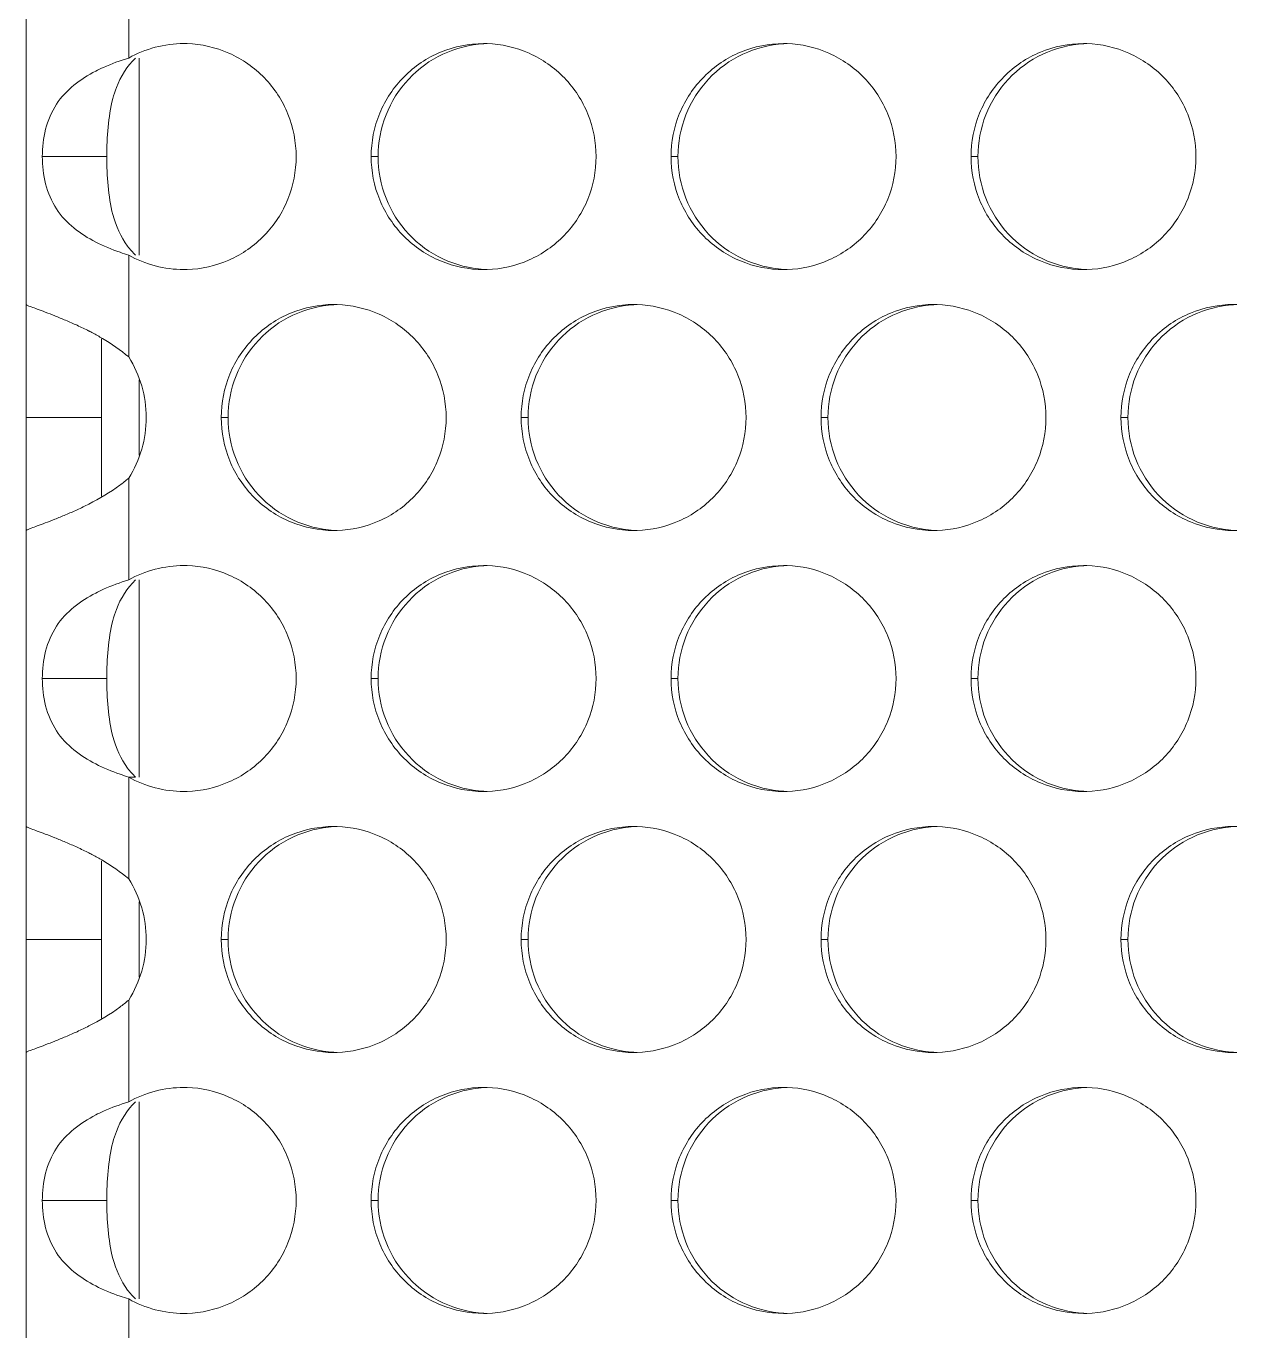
# Model space of a CAD drawing. Header units: millimetres. Extents: x 0 to 2524, y 0 to 1785.
# Drawn here: x 223.06 to 239.14, y 1361.2 to 1378.52 of the extents above; entities that cross this region are included whole.
import ezdxf

# ---------------------------------------------------------------- set-up
doc = ezdxf.new("R2010")
doc.units = ezdxf.units.MM
doc.header["$LTSCALE"] = 0.1
doc.layers.get('0').update_dxf_attribs({"lineweight": 13})
doc.layers.add('标注', color=251, linetype='Continuous', lineweight=9)

msp = doc.modelspace()

# ---------------------------------------------------------------- linework, layer by layer
msp.add_line((223.065, 1211.185), (223.065, 1414.968))
at = {"layer": '标注'}
for p, q in [((224.427, 1379.445), (224.427, 1378.094)), ((224.565, 1375.478), (224.565, 1378.094)), ((224.136, 1376.786), (223.28, 1376.786)), ((227.739, 1376.786), (227.647, 1376.786)), ((231.722, 1376.786), (231.63, 1376.786)), ((235.705, 1376.786), (235.614, 1376.786)), ((224.427, 1375.478), (224.427, 1374.126)), ((224.065, 1372.276), (224.065, 1374.367)), ((224.565, 1372.822), (224.565, 1373.822)), ((224.065, 1373.322), (223.065, 1373.322)), ((225.747, 1373.322), (225.656, 1373.322)), ((225.747, 1373.322), (225.656, 1373.322)), ((229.731, 1373.322), (229.639, 1373.322)), ((233.714, 1373.322), (233.622, 1373.322)), ((237.697, 1373.322), (237.605, 1373.322)), ((224.427, 1372.517), (224.427, 1371.166)), ((224.565, 1368.549), (224.565, 1371.166)), ((224.136, 1369.857), (223.28, 1369.857)), ((227.739, 1369.857), (227.647, 1369.857)), ((231.722, 1369.857), (231.63, 1369.857)), ((235.705, 1369.857), (235.614, 1369.857)), ((224.427, 1368.549), (224.427, 1367.198)), ((224.519, 1368.549), (224.427, 1368.549)), ((224.065, 1365.348), (224.065, 1367.439)), ((224.565, 1365.893), (224.565, 1366.893)), ((224.065, 1366.393), (223.065, 1366.393)), ((225.747, 1366.393), (225.656, 1366.393)), ((225.747, 1366.393), (225.656, 1366.393)), ((229.731, 1366.393), (229.639, 1366.393)), ((233.714, 1366.393), (233.622, 1366.393)), ((237.697, 1366.393), (237.605, 1366.393)), ((224.427, 1365.589), (224.427, 1364.237)), ((224.565, 1361.621), (224.565, 1364.237)), ((224.136, 1362.929), (223.28, 1362.929)), ((227.739, 1362.929), (227.647, 1362.929)), ((231.722, 1362.929), (231.63, 1362.929)), ((235.705, 1362.929), (235.614, 1362.929)), ((224.427, 1361.621), (224.427, 1360.27))]:
    msp.add_line(p, q, dxfattribs=at)
for centre, radius, start, end in [((225.158, 1376.795), 1.491, 88.3214, 89.9952), ((229.141, 1376.813), 1.473, 88.2049, 89.9991), ((233.124, 1376.813), 1.473, 88.2049, 89.9991), ((237.107, 1376.813), 1.473, 88.2049, 89.9991), ((225.158, 1376.777), 1.491, 270.0048, 271.6786), ((229.141, 1376.759), 1.473, 270.0009, 271.7951), ((233.124, 1376.759), 1.473, 270.0009, 271.7951), ((237.107, 1376.759), 1.473, 270.0009, 271.7951), ((227.149, 1373.349), 1.473, 88.2049, 89.9991), ((227.149, 1373.349), 1.473, 88.2049, 89.9991), ((231.133, 1373.349), 1.473, 88.2049, 89.9991), ((235.116, 1373.349), 1.473, 88.2049, 89.9991), ((239.099, 1373.349), 1.473, 88.2049, 89.9991), ((222.176, 1371.098), 3.787, 62.0968, 62.9378), ((223.155, 1373.322), 1.505, 359.9922, 32.312), ((223.155, 1373.321), 1.505, 327.688, 0.0078), ((227.149, 1373.295), 1.473, 270.0009, 271.7951), ((227.149, 1373.295), 1.473, 270.0009, 271.7951), ((231.133, 1373.295), 1.473, 270.0009, 271.7951), ((235.116, 1373.295), 1.473, 270.0009, 271.7951), ((239.099, 1373.295), 1.473, 270.0009, 271.7951), ((225.158, 1369.866), 1.491, 88.3214, 89.9952), ((229.141, 1369.884), 1.473, 88.2049, 89.9991), ((233.124, 1369.884), 1.473, 88.2049, 89.9991), ((237.107, 1369.884), 1.473, 88.2049, 89.9991), ((225.158, 1369.849), 1.491, 270.0048, 271.6786), ((229.141, 1369.831), 1.473, 270.0009, 271.7951), ((233.124, 1369.831), 1.473, 270.0009, 271.7951), ((237.107, 1369.831), 1.473, 270.0009, 271.7951), ((227.149, 1366.42), 1.473, 88.2049, 89.9991), ((227.149, 1366.42), 1.473, 88.2049, 89.9991), ((231.133, 1366.42), 1.473, 88.2049, 89.9991), ((235.116, 1366.42), 1.473, 88.2049, 89.9991), ((239.099, 1366.42), 1.473, 88.2049, 89.9991), ((222.176, 1364.17), 3.787, 62.0968, 62.9378), ((223.155, 1366.394), 1.505, 359.9922, 32.312), ((223.155, 1366.393), 1.505, 327.688, 0.0078), ((227.149, 1366.366), 1.473, 270.0009, 271.7951), ((227.149, 1366.366), 1.473, 270.0009, 271.7951), ((231.133, 1366.366), 1.473, 270.0009, 271.7951), ((235.116, 1366.366), 1.473, 270.0009, 271.7951), ((239.099, 1366.366), 1.473, 270.0009, 271.7951), ((225.158, 1362.938), 1.491, 88.3214, 89.9952), ((229.141, 1362.956), 1.473, 88.2049, 89.9991), ((233.124, 1362.956), 1.473, 88.2049, 89.9991), ((237.107, 1362.956), 1.473, 88.2049, 89.9991), ((225.158, 1362.92), 1.491, 270.0048, 271.6786), ((229.141, 1362.902), 1.473, 270.0009, 271.7951), ((233.124, 1362.902), 1.473, 270.0009, 271.7951), ((237.107, 1362.902), 1.473, 270.0009, 271.7951)]:
    msp.add_arc(centre, radius, start, end, dxfattribs=at)
for points in [[(224.427, 1378.094), (224.646, 1378.217), (224.906, 1378.286), (225.158, 1378.286)], [(225.158, 1375.286), (224.906, 1375.286), (224.646, 1375.354), (224.427, 1375.478)], [(224.427, 1371.166), (224.646, 1371.289), (224.906, 1371.357), (225.158, 1371.357)], [(225.158, 1368.357), (224.906, 1368.357), (224.646, 1368.426), (224.427, 1368.549)], [(224.427, 1364.237), (224.646, 1364.361), (224.906, 1364.429), (225.158, 1364.429)], [(225.158, 1361.429), (224.906, 1361.429), (224.646, 1361.497), (224.427, 1361.621)]]:
    msp.add_open_spline(points, degree=3, dxfattribs=at)
for points, knots in [([(225.201, 1378.285), (225.392, 1378.279), (225.775, 1378.193), (226.256, 1377.856), (226.577, 1377.364), (226.651, 1376.977), (226.651, 1376.786)], [0, 0, 0, 0, 0.249475, 0.499299, 0.749477, 1, 1, 1, 1]), ([(227.647, 1376.786), (227.647, 1376.981), (227.725, 1377.375), (228.057, 1377.873), (228.554, 1378.208), (228.947, 1378.286), (229.141, 1378.286)], [0, 0, 0, 0, 0.250488, 0.50069, 0.750488, 1, 1, 1, 1]), ([(227.739, 1376.786), (227.739, 1376.973), (227.811, 1377.352), (228.119, 1377.839), (228.584, 1378.177), (228.957, 1378.272), (229.144, 1378.283)], [0, 0, 0, 0, 0.250454, 0.500681, 0.750486, 1, 1, 1, 1]), ([(229.187, 1378.285), (229.378, 1378.279), (229.76, 1378.192), (230.24, 1377.855), (230.56, 1377.363), (230.635, 1376.977), (230.635, 1376.786)], [0, 0, 0, 0, 0.249513, 0.499315, 0.74953, 1, 1, 1, 1]), ([(231.63, 1376.786), (231.63, 1376.981), (231.708, 1377.375), (232.04, 1377.873), (232.537, 1378.208), (232.93, 1378.286), (233.124, 1378.286)], [0, 0, 0, 0, 0.250488, 0.50069, 0.750488, 1, 1, 1, 1]), ([(231.722, 1376.786), (231.722, 1376.973), (231.794, 1377.352), (232.102, 1377.839), (232.567, 1378.177), (232.94, 1378.272), (233.127, 1378.283)], [0, 0, 0, 0, 0.250454, 0.500681, 0.750486, 1, 1, 1, 1]), ([(233.17, 1378.285), (233.361, 1378.279), (233.743, 1378.192), (234.223, 1377.855), (234.543, 1377.363), (234.618, 1376.977), (234.618, 1376.786)], [0, 0, 0, 0, 0.249513, 0.499315, 0.74953, 1, 1, 1, 1]), ([(235.614, 1376.786), (235.614, 1376.981), (235.691, 1377.375), (236.023, 1377.873), (236.52, 1378.208), (236.913, 1378.286), (237.107, 1378.286)], [0, 0, 0, 0, 0.250488, 0.50069, 0.750488, 1, 1, 1, 1]), ([(235.705, 1376.786), (235.705, 1376.973), (235.777, 1377.352), (236.085, 1377.839), (236.55, 1378.177), (236.923, 1378.272), (237.11, 1378.283)], [0, 0, 0, 0, 0.250454, 0.500681, 0.750486, 1, 1, 1, 1]), ([(237.153, 1378.285), (237.344, 1378.279), (237.727, 1378.192), (238.207, 1377.855), (238.526, 1377.363), (238.601, 1376.977), (238.601, 1376.786)], [0, 0, 0, 0, 0.249513, 0.499315, 0.74953, 1, 1, 1, 1]), ([(223.989, 1377.92), (224.023, 1377.938), (224.165, 1378.005), (224.313, 1378.059), (224.427, 1378.094)], [0, 0, 0, 0, 0.244257, 1, 1, 1, 1]), ([(224.217, 1377.556), (224.23, 1377.605), (224.293, 1377.802), (224.404, 1377.988), (224.519, 1378.094)], [0, 0, 0, 0, 0.24885, 1, 1, 1, 1]), ([(223.28, 1376.786), (223.28, 1377.026), (223.389, 1377.518), (223.787, 1377.817), (223.989, 1377.92)], [0, 0, 0, 0, 0.513612, 1, 1, 1, 1]), ([(224.136, 1376.786), (224.136, 1376.916), (224.147, 1377.174), (224.184, 1377.432), (224.217, 1377.556)], [0, 0, 0, 0, 0.504083, 1, 1, 1, 1]), ([(223.989, 1375.651), (223.787, 1375.754), (223.389, 1376.053), (223.28, 1376.546), (223.28, 1376.786)], [0, 0, 0, 0, 0.486388, 1, 1, 1, 1]), ([(224.217, 1376.016), (224.184, 1376.14), (224.147, 1376.397), (224.136, 1376.655), (224.136, 1376.786)], [0, 0, 0, 0, 0.495917, 1, 1, 1, 1]), ([(226.651, 1376.786), (226.651, 1376.594), (226.577, 1376.207), (226.256, 1375.715), (225.775, 1375.378), (225.392, 1375.292), (225.201, 1375.286)], [0, 0, 0, 0, 0.250523, 0.500701, 0.750525, 1, 1, 1, 1]), ([(229.141, 1375.286), (228.947, 1375.286), (228.554, 1375.364), (228.057, 1375.698), (227.725, 1376.196), (227.647, 1376.591), (227.647, 1376.786)], [0, 0, 0, 0, 0.249512, 0.49931, 0.749512, 1, 1, 1, 1]), ([(229.144, 1375.288), (228.957, 1375.3), (228.584, 1375.394), (228.119, 1375.733), (227.811, 1376.219), (227.739, 1376.598), (227.739, 1376.786)], [0, 0, 0, 0, 0.249514, 0.499319, 0.749546, 1, 1, 1, 1]), ([(230.635, 1376.786), (230.635, 1376.594), (230.56, 1376.208), (230.24, 1375.716), (229.76, 1375.379), (229.378, 1375.292), (229.187, 1375.286)], [0, 0, 0, 0, 0.25047, 0.500685, 0.750487, 1, 1, 1, 1]), ([(233.124, 1375.286), (232.93, 1375.286), (232.537, 1375.364), (232.04, 1375.698), (231.708, 1376.196), (231.63, 1376.591), (231.63, 1376.786)], [0, 0, 0, 0, 0.249512, 0.49931, 0.749512, 1, 1, 1, 1]), ([(233.127, 1375.288), (232.94, 1375.3), (232.567, 1375.394), (232.102, 1375.733), (231.794, 1376.219), (231.722, 1376.598), (231.722, 1376.786)], [0, 0, 0, 0, 0.249514, 0.499319, 0.749546, 1, 1, 1, 1]), ([(234.618, 1376.786), (234.618, 1376.594), (234.543, 1376.208), (234.223, 1375.716), (233.743, 1375.379), (233.361, 1375.292), (233.17, 1375.286)], [0, 0, 0, 0, 0.25047, 0.500685, 0.750487, 1, 1, 1, 1]), ([(237.107, 1375.286), (236.913, 1375.286), (236.52, 1375.364), (236.023, 1375.698), (235.691, 1376.196), (235.614, 1376.591), (235.614, 1376.786)], [0, 0, 0, 0, 0.249512, 0.49931, 0.749512, 1, 1, 1, 1]), ([(237.11, 1375.288), (236.923, 1375.3), (236.55, 1375.394), (236.085, 1375.733), (235.777, 1376.219), (235.705, 1376.598), (235.705, 1376.786)], [0, 0, 0, 0, 0.249514, 0.499319, 0.749546, 1, 1, 1, 1]), ([(238.601, 1376.786), (238.601, 1376.594), (238.526, 1376.208), (238.207, 1375.716), (237.727, 1375.379), (237.344, 1375.292), (237.153, 1375.286)], [0, 0, 0, 0, 0.25047, 0.500685, 0.750487, 1, 1, 1, 1]), ([(224.519, 1375.478), (224.48, 1375.513), (224.342, 1375.669), (224.257, 1375.866), (224.217, 1376.016)], [0, 0, 0, 0, 0.254521, 1, 1, 1, 1]), ([(224.427, 1375.478), (224.389, 1375.489), (224.239, 1375.538), (224.093, 1375.598), (223.989, 1375.651)], [0, 0, 0, 0, 0.254739, 1, 1, 1, 1]), ([(223.065, 1374.821), (223.065, 1374.819), (223.073, 1374.816), (223.084, 1374.809), (223.106, 1374.801), (223.149, 1374.784), (223.221, 1374.758), (223.327, 1374.719), (223.453, 1374.67), (223.594, 1374.612), (223.745, 1374.546), (223.848, 1374.496), (223.899, 1374.47)], [0, 0, 0, 0, 0.00627, 0.022113, 0.04739, 0.081763, 0.17635, 0.30225, 0.45365, 0.624362, 0.808374, 1, 1, 1, 1]), ([(225.656, 1373.322), (225.656, 1373.517), (225.733, 1373.911), (226.066, 1374.409), (226.562, 1374.743), (226.955, 1374.822), (227.149, 1374.822)], [0, 0, 0, 0, 0.250488, 0.50069, 0.750488, 1, 1, 1, 1]), ([(225.656, 1373.322), (225.656, 1373.517), (225.733, 1373.911), (226.066, 1374.409), (226.562, 1374.743), (226.955, 1374.822), (227.149, 1374.822)], [0, 0, 0, 0, 0.250488, 0.50069, 0.750488, 1, 1, 1, 1]), ([(225.747, 1373.322), (225.747, 1373.509), (225.819, 1373.888), (226.127, 1374.374), (226.592, 1374.713), (226.965, 1374.808), (227.152, 1374.819)], [0, 0, 0, 0, 0.250454, 0.500681, 0.750486, 1, 1, 1, 1]), ([(225.747, 1373.322), (225.747, 1373.509), (225.819, 1373.888), (226.127, 1374.374), (226.592, 1374.713), (226.965, 1374.808), (227.152, 1374.819)], [0, 0, 0, 0, 0.250454, 0.500681, 0.750486, 1, 1, 1, 1]), ([(227.196, 1374.821), (227.386, 1374.815), (227.769, 1374.728), (228.249, 1374.391), (228.568, 1373.899), (228.643, 1373.513), (228.643, 1373.322)], [0, 0, 0, 0, 0.249513, 0.499315, 0.74953, 1, 1, 1, 1]), ([(227.196, 1374.821), (227.386, 1374.815), (227.769, 1374.728), (228.249, 1374.391), (228.568, 1373.899), (228.643, 1373.513), (228.643, 1373.322)], [0, 0, 0, 0, 0.249513, 0.499315, 0.74953, 1, 1, 1, 1]), ([(229.639, 1373.322), (229.639, 1373.517), (229.716, 1373.911), (230.049, 1374.409), (230.545, 1374.743), (230.938, 1374.822), (231.133, 1374.822)], [0, 0, 0, 0, 0.250488, 0.50069, 0.750488, 1, 1, 1, 1]), ([(229.731, 1373.322), (229.731, 1373.509), (229.802, 1373.888), (230.111, 1374.374), (230.575, 1374.713), (230.948, 1374.808), (231.135, 1374.819)], [0, 0, 0, 0, 0.250454, 0.500681, 0.750486, 1, 1, 1, 1]), ([(231.179, 1374.821), (231.369, 1374.815), (231.752, 1374.728), (232.232, 1374.391), (232.552, 1373.899), (232.626, 1373.513), (232.626, 1373.322)], [0, 0, 0, 0, 0.249513, 0.499315, 0.74953, 1, 1, 1, 1]), ([(233.622, 1373.322), (233.622, 1373.517), (233.7, 1373.911), (234.032, 1374.409), (234.528, 1374.743), (234.921, 1374.822), (235.116, 1374.822)], [0, 0, 0, 0, 0.250488, 0.50069, 0.750488, 1, 1, 1, 1]), ([(233.714, 1373.322), (233.714, 1373.509), (233.786, 1373.888), (234.094, 1374.374), (234.559, 1374.713), (234.932, 1374.808), (235.118, 1374.819)], [0, 0, 0, 0, 0.250454, 0.500681, 0.750486, 1, 1, 1, 1]), ([(235.162, 1374.821), (235.352, 1374.815), (235.735, 1374.728), (236.215, 1374.391), (236.535, 1373.899), (236.609, 1373.513), (236.609, 1373.322)], [0, 0, 0, 0, 0.249513, 0.499315, 0.74953, 1, 1, 1, 1]), ([(237.605, 1373.322), (237.605, 1373.517), (237.683, 1373.911), (238.015, 1374.409), (238.511, 1374.743), (238.905, 1374.822), (239.099, 1374.822)], [0, 0, 0, 0, 0.250488, 0.50069, 0.750488, 1, 1, 1, 1]), ([(237.697, 1373.322), (237.697, 1373.509), (237.769, 1373.888), (238.077, 1374.374), (238.542, 1374.713), (238.915, 1374.808), (239.101, 1374.819)], [0, 0, 0, 0, 0.250454, 0.500681, 0.750486, 1, 1, 1, 1]), ([(223.948, 1374.444), (223.992, 1374.421), (224.16, 1374.328), (224.319, 1374.219), (224.427, 1374.126)], [0, 0, 0, 0, 0.25769, 1, 1, 1, 1]), ([(227.149, 1371.822), (226.955, 1371.822), (226.562, 1371.9), (226.066, 1372.234), (225.733, 1372.732), (225.656, 1373.127), (225.656, 1373.322)], [0, 0, 0, 0, 0.249512, 0.49931, 0.749512, 1, 1, 1, 1]), ([(227.149, 1371.822), (226.955, 1371.822), (226.562, 1371.9), (226.066, 1372.234), (225.733, 1372.732), (225.656, 1373.127), (225.656, 1373.322)], [0, 0, 0, 0, 0.249512, 0.49931, 0.749512, 1, 1, 1, 1]), ([(227.152, 1371.824), (226.965, 1371.836), (226.592, 1371.93), (226.127, 1372.269), (225.819, 1372.755), (225.747, 1373.134), (225.747, 1373.322)], [0, 0, 0, 0, 0.249514, 0.499319, 0.749546, 1, 1, 1, 1]), ([(227.152, 1371.824), (226.965, 1371.836), (226.592, 1371.93), (226.127, 1372.269), (225.819, 1372.755), (225.747, 1373.134), (225.747, 1373.322)], [0, 0, 0, 0, 0.249514, 0.499319, 0.749546, 1, 1, 1, 1]), ([(228.643, 1373.322), (228.643, 1373.13), (228.568, 1372.744), (228.249, 1372.252), (227.769, 1371.915), (227.386, 1371.828), (227.196, 1371.822)], [0, 0, 0, 0, 0.25047, 0.500685, 0.750487, 1, 1, 1, 1]), ([(228.643, 1373.322), (228.643, 1373.13), (228.568, 1372.744), (228.249, 1372.252), (227.769, 1371.915), (227.386, 1371.828), (227.196, 1371.822)], [0, 0, 0, 0, 0.25047, 0.500685, 0.750487, 1, 1, 1, 1]), ([(231.133, 1371.822), (230.938, 1371.822), (230.545, 1371.9), (230.049, 1372.234), (229.716, 1372.732), (229.639, 1373.127), (229.639, 1373.322)], [0, 0, 0, 0, 0.249512, 0.49931, 0.749512, 1, 1, 1, 1]), ([(231.135, 1371.824), (230.948, 1371.836), (230.575, 1371.93), (230.111, 1372.269), (229.802, 1372.755), (229.731, 1373.134), (229.731, 1373.322)], [0, 0, 0, 0, 0.249514, 0.499319, 0.749546, 1, 1, 1, 1]), ([(232.626, 1373.322), (232.626, 1373.13), (232.552, 1372.744), (232.232, 1372.252), (231.752, 1371.915), (231.369, 1371.828), (231.179, 1371.822)], [0, 0, 0, 0, 0.25047, 0.500685, 0.750487, 1, 1, 1, 1]), ([(235.116, 1371.822), (234.921, 1371.822), (234.528, 1371.9), (234.032, 1372.234), (233.7, 1372.732), (233.622, 1373.127), (233.622, 1373.322)], [0, 0, 0, 0, 0.249512, 0.49931, 0.749512, 1, 1, 1, 1]), ([(235.118, 1371.824), (234.932, 1371.836), (234.559, 1371.93), (234.094, 1372.269), (233.786, 1372.755), (233.714, 1373.134), (233.714, 1373.322)], [0, 0, 0, 0, 0.249514, 0.499319, 0.749546, 1, 1, 1, 1]), ([(236.609, 1373.322), (236.609, 1373.13), (236.535, 1372.744), (236.215, 1372.252), (235.735, 1371.915), (235.352, 1371.828), (235.162, 1371.822)], [0, 0, 0, 0, 0.25047, 0.500685, 0.750487, 1, 1, 1, 1]), ([(239.099, 1371.822), (238.905, 1371.822), (238.511, 1371.9), (238.015, 1372.234), (237.683, 1372.732), (237.605, 1373.127), (237.605, 1373.322)], [0, 0, 0, 0, 0.249512, 0.49931, 0.749512, 1, 1, 1, 1]), ([(239.101, 1371.824), (238.915, 1371.836), (238.542, 1371.93), (238.077, 1372.269), (237.769, 1372.755), (237.697, 1373.134), (237.697, 1373.322)], [0, 0, 0, 0, 0.249514, 0.499319, 0.749546, 1, 1, 1, 1]), ([(224.427, 1372.517), (224.389, 1372.484), (224.224, 1372.353), (224.041, 1372.246), (223.899, 1372.173)], [0, 0, 0, 0, 0.240046, 1, 1, 1, 1]), ([(223.899, 1372.173), (223.847, 1372.147), (223.745, 1372.097), (223.594, 1372.031), (223.453, 1371.973), (223.326, 1371.925), (223.221, 1371.885), (223.149, 1371.859), (223.106, 1371.842), (223.084, 1371.834), (223.073, 1371.828), (223.065, 1371.825), (223.065, 1371.823)], [0, 0, 0, 0, 0.19164, 0.37566, 0.546373, 0.69777, 0.823663, 0.918243, 0.952614, 0.977888, 0.99373, 1, 1, 1, 1]), ([(225.201, 1371.357), (225.392, 1371.351), (225.775, 1371.265), (226.256, 1370.928), (226.577, 1370.436), (226.651, 1370.049), (226.651, 1369.857)], [0, 0, 0, 0, 0.249475, 0.499299, 0.749477, 1, 1, 1, 1]), ([(227.647, 1369.857), (227.647, 1370.053), (227.725, 1370.447), (228.057, 1370.945), (228.554, 1371.279), (228.947, 1371.357), (229.141, 1371.357)], [0, 0, 0, 0, 0.250488, 0.50069, 0.750488, 1, 1, 1, 1]), ([(227.739, 1369.857), (227.739, 1370.045), (227.811, 1370.424), (228.119, 1370.91), (228.584, 1371.249), (228.957, 1371.343), (229.144, 1371.355)], [0, 0, 0, 0, 0.250454, 0.500681, 0.750486, 1, 1, 1, 1]), ([(229.187, 1371.357), (229.378, 1371.351), (229.76, 1371.264), (230.24, 1370.927), (230.56, 1370.435), (230.635, 1370.049), (230.635, 1369.857)], [0, 0, 0, 0, 0.249513, 0.499315, 0.74953, 1, 1, 1, 1]), ([(231.63, 1369.857), (231.63, 1370.053), (231.708, 1370.447), (232.04, 1370.945), (232.537, 1371.279), (232.93, 1371.357), (233.124, 1371.357)], [0, 0, 0, 0, 0.250488, 0.50069, 0.750488, 1, 1, 1, 1]), ([(231.722, 1369.857), (231.722, 1370.045), (231.794, 1370.424), (232.102, 1370.91), (232.567, 1371.249), (232.94, 1371.343), (233.127, 1371.355)], [0, 0, 0, 0, 0.250454, 0.500681, 0.750486, 1, 1, 1, 1]), ([(233.17, 1371.357), (233.361, 1371.351), (233.743, 1371.264), (234.223, 1370.927), (234.543, 1370.435), (234.618, 1370.049), (234.618, 1369.857)], [0, 0, 0, 0, 0.249513, 0.499315, 0.74953, 1, 1, 1, 1]), ([(235.614, 1369.857), (235.614, 1370.053), (235.691, 1370.447), (236.023, 1370.945), (236.52, 1371.279), (236.913, 1371.357), (237.107, 1371.357)], [0, 0, 0, 0, 0.250488, 0.50069, 0.750488, 1, 1, 1, 1]), ([(235.705, 1369.857), (235.705, 1370.045), (235.777, 1370.424), (236.085, 1370.91), (236.55, 1371.249), (236.923, 1371.343), (237.11, 1371.355)], [0, 0, 0, 0, 0.250454, 0.500681, 0.750486, 1, 1, 1, 1]), ([(237.153, 1371.357), (237.344, 1371.351), (237.727, 1371.264), (238.207, 1370.927), (238.526, 1370.435), (238.601, 1370.049), (238.601, 1369.857)], [0, 0, 0, 0, 0.249513, 0.499315, 0.74953, 1, 1, 1, 1]), ([(223.989, 1370.992), (224.023, 1371.01), (224.165, 1371.077), (224.313, 1371.131), (224.427, 1371.166)], [0, 0, 0, 0, 0.244257, 1, 1, 1, 1]), ([(224.217, 1370.627), (224.23, 1370.677), (224.293, 1370.874), (224.404, 1371.06), (224.519, 1371.166)], [0, 0, 0, 0, 0.24885, 1, 1, 1, 1]), ([(223.28, 1369.857), (223.28, 1370.097), (223.389, 1370.59), (223.787, 1370.889), (223.989, 1370.992)], [0, 0, 0, 0, 0.513612, 1, 1, 1, 1]), ([(224.136, 1369.857), (224.136, 1369.988), (224.147, 1370.246), (224.184, 1370.504), (224.217, 1370.627)], [0, 0, 0, 0, 0.504083, 1, 1, 1, 1]), ([(223.989, 1368.723), (223.787, 1368.826), (223.389, 1369.125), (223.28, 1369.618), (223.28, 1369.857)], [0, 0, 0, 0, 0.486388, 1, 1, 1, 1]), ([(224.217, 1369.088), (224.184, 1369.211), (224.147, 1369.469), (224.136, 1369.727), (224.136, 1369.857)], [0, 0, 0, 0, 0.495917, 1, 1, 1, 1]), ([(226.651, 1369.857), (226.651, 1369.666), (226.577, 1369.279), (226.256, 1368.787), (225.775, 1368.45), (225.392, 1368.364), (225.201, 1368.358)], [0, 0, 0, 0, 0.250523, 0.500701, 0.750525, 1, 1, 1, 1]), ([(229.141, 1368.357), (228.947, 1368.357), (228.554, 1368.436), (228.057, 1368.77), (227.725, 1369.268), (227.647, 1369.662), (227.647, 1369.857)], [0, 0, 0, 0, 0.249512, 0.49931, 0.749512, 1, 1, 1, 1]), ([(229.144, 1368.36), (228.957, 1368.371), (228.584, 1368.466), (228.119, 1368.805), (227.811, 1369.291), (227.739, 1369.67), (227.739, 1369.857)], [0, 0, 0, 0, 0.249514, 0.499319, 0.749546, 1, 1, 1, 1]), ([(230.635, 1369.857), (230.635, 1369.666), (230.56, 1369.28), (230.24, 1368.788), (229.76, 1368.451), (229.378, 1368.364), (229.187, 1368.358)], [0, 0, 0, 0, 0.25047, 0.500685, 0.750487, 1, 1, 1, 1]), ([(233.124, 1368.357), (232.93, 1368.357), (232.537, 1368.436), (232.04, 1368.77), (231.708, 1369.268), (231.63, 1369.662), (231.63, 1369.857)], [0, 0, 0, 0, 0.249512, 0.49931, 0.749512, 1, 1, 1, 1]), ([(233.127, 1368.36), (232.94, 1368.371), (232.567, 1368.466), (232.102, 1368.805), (231.794, 1369.291), (231.722, 1369.67), (231.722, 1369.857)], [0, 0, 0, 0, 0.249514, 0.499319, 0.749546, 1, 1, 1, 1]), ([(234.618, 1369.857), (234.618, 1369.666), (234.543, 1369.28), (234.223, 1368.788), (233.743, 1368.451), (233.361, 1368.364), (233.17, 1368.358)], [0, 0, 0, 0, 0.25047, 0.500685, 0.750487, 1, 1, 1, 1]), ([(237.107, 1368.357), (236.913, 1368.357), (236.52, 1368.436), (236.023, 1368.77), (235.691, 1369.268), (235.614, 1369.662), (235.614, 1369.857)], [0, 0, 0, 0, 0.249512, 0.49931, 0.749512, 1, 1, 1, 1]), ([(237.11, 1368.36), (236.923, 1368.371), (236.55, 1368.466), (236.085, 1368.805), (235.777, 1369.291), (235.705, 1369.67), (235.705, 1369.857)], [0, 0, 0, 0, 0.249514, 0.499319, 0.749546, 1, 1, 1, 1]), ([(238.601, 1369.857), (238.601, 1369.666), (238.526, 1369.28), (238.207, 1368.788), (237.727, 1368.451), (237.344, 1368.364), (237.153, 1368.358)], [0, 0, 0, 0, 0.25047, 0.500685, 0.750487, 1, 1, 1, 1]), ([(224.519, 1368.549), (224.48, 1368.585), (224.342, 1368.741), (224.257, 1368.938), (224.217, 1369.088)], [0, 0, 0, 0, 0.254521, 1, 1, 1, 1]), ([(224.427, 1368.549), (224.389, 1368.561), (224.239, 1368.61), (224.093, 1368.67), (223.989, 1368.723)], [0, 0, 0, 0, 0.254739, 1, 1, 1, 1]), ([(223.065, 1367.892), (223.065, 1367.89), (223.073, 1367.887), (223.084, 1367.881), (223.106, 1367.873), (223.149, 1367.856), (223.221, 1367.829), (223.327, 1367.79), (223.453, 1367.742), (223.594, 1367.684), (223.745, 1367.617), (223.848, 1367.568), (223.899, 1367.542)], [0, 0, 0, 0, 0.00627, 0.022113, 0.04739, 0.081763, 0.17635, 0.30225, 0.45365, 0.624362, 0.808374, 1, 1, 1, 1]), ([(225.656, 1366.393), (225.656, 1366.588), (225.733, 1366.983), (226.066, 1367.481), (226.562, 1367.815), (226.955, 1367.893), (227.149, 1367.893)], [0, 0, 0, 0, 0.250488, 0.50069, 0.750488, 1, 1, 1, 1]), ([(225.656, 1366.393), (225.656, 1366.588), (225.733, 1366.983), (226.066, 1367.481), (226.562, 1367.815), (226.955, 1367.893), (227.149, 1367.893)], [0, 0, 0, 0, 0.250488, 0.50069, 0.750488, 1, 1, 1, 1]), ([(225.747, 1366.393), (225.747, 1366.581), (225.819, 1366.96), (226.127, 1367.446), (226.592, 1367.785), (226.965, 1367.879), (227.152, 1367.891)], [0, 0, 0, 0, 0.250454, 0.500681, 0.750486, 1, 1, 1, 1]), ([(225.747, 1366.393), (225.747, 1366.581), (225.819, 1366.96), (226.127, 1367.446), (226.592, 1367.785), (226.965, 1367.879), (227.152, 1367.891)], [0, 0, 0, 0, 0.250454, 0.500681, 0.750486, 1, 1, 1, 1]), ([(227.196, 1367.893), (227.386, 1367.887), (227.769, 1367.8), (228.249, 1367.463), (228.568, 1366.971), (228.643, 1366.585), (228.643, 1366.393)], [0, 0, 0, 0, 0.249513, 0.499315, 0.74953, 1, 1, 1, 1]), ([(227.196, 1367.893), (227.386, 1367.887), (227.769, 1367.8), (228.249, 1367.463), (228.568, 1366.971), (228.643, 1366.585), (228.643, 1366.393)], [0, 0, 0, 0, 0.249513, 0.499315, 0.74953, 1, 1, 1, 1]), ([(229.639, 1366.393), (229.639, 1366.588), (229.716, 1366.983), (230.049, 1367.481), (230.545, 1367.815), (230.938, 1367.893), (231.133, 1367.893)], [0, 0, 0, 0, 0.250488, 0.50069, 0.750488, 1, 1, 1, 1]), ([(229.731, 1366.393), (229.731, 1366.581), (229.802, 1366.96), (230.111, 1367.446), (230.575, 1367.785), (230.948, 1367.879), (231.135, 1367.891)], [0, 0, 0, 0, 0.250454, 0.500681, 0.750486, 1, 1, 1, 1]), ([(231.179, 1367.893), (231.369, 1367.887), (231.752, 1367.8), (232.232, 1367.463), (232.552, 1366.971), (232.626, 1366.585), (232.626, 1366.393)], [0, 0, 0, 0, 0.249513, 0.499315, 0.74953, 1, 1, 1, 1]), ([(233.622, 1366.393), (233.622, 1366.588), (233.7, 1366.983), (234.032, 1367.481), (234.528, 1367.815), (234.921, 1367.893), (235.116, 1367.893)], [0, 0, 0, 0, 0.250488, 0.50069, 0.750488, 1, 1, 1, 1]), ([(233.714, 1366.393), (233.714, 1366.581), (233.786, 1366.96), (234.094, 1367.446), (234.559, 1367.785), (234.932, 1367.879), (235.118, 1367.891)], [0, 0, 0, 0, 0.250454, 0.500681, 0.750486, 1, 1, 1, 1]), ([(235.162, 1367.893), (235.352, 1367.887), (235.735, 1367.8), (236.215, 1367.463), (236.535, 1366.971), (236.609, 1366.585), (236.609, 1366.393)], [0, 0, 0, 0, 0.249513, 0.499315, 0.74953, 1, 1, 1, 1]), ([(237.605, 1366.393), (237.605, 1366.588), (237.683, 1366.983), (238.015, 1367.481), (238.511, 1367.815), (238.905, 1367.893), (239.099, 1367.893)], [0, 0, 0, 0, 0.250488, 0.50069, 0.750488, 1, 1, 1, 1]), ([(237.697, 1366.393), (237.697, 1366.581), (237.769, 1366.96), (238.077, 1367.446), (238.542, 1367.785), (238.915, 1367.879), (239.101, 1367.891)], [0, 0, 0, 0, 0.250454, 0.500681, 0.750486, 1, 1, 1, 1]), ([(223.948, 1367.516), (223.992, 1367.493), (224.16, 1367.4), (224.319, 1367.291), (224.427, 1367.198)], [0, 0, 0, 0, 0.25769, 1, 1, 1, 1]), ([(227.149, 1364.893), (226.955, 1364.893), (226.562, 1364.972), (226.066, 1365.306), (225.733, 1365.804), (225.656, 1366.198), (225.656, 1366.393)], [0, 0, 0, 0, 0.249512, 0.49931, 0.749512, 1, 1, 1, 1]), ([(227.149, 1364.893), (226.955, 1364.893), (226.562, 1364.972), (226.066, 1365.306), (225.733, 1365.804), (225.656, 1366.198), (225.656, 1366.393)], [0, 0, 0, 0, 0.249512, 0.49931, 0.749512, 1, 1, 1, 1]), ([(227.152, 1364.896), (226.965, 1364.907), (226.592, 1365.002), (226.127, 1365.341), (225.819, 1365.827), (225.747, 1366.206), (225.747, 1366.393)], [0, 0, 0, 0, 0.249514, 0.499319, 0.749546, 1, 1, 1, 1]), ([(227.152, 1364.896), (226.965, 1364.907), (226.592, 1365.002), (226.127, 1365.341), (225.819, 1365.827), (225.747, 1366.206), (225.747, 1366.393)], [0, 0, 0, 0, 0.249514, 0.499319, 0.749546, 1, 1, 1, 1]), ([(228.643, 1366.393), (228.643, 1366.202), (228.568, 1365.816), (228.249, 1365.324), (227.769, 1364.987), (227.386, 1364.9), (227.196, 1364.894)], [0, 0, 0, 0, 0.25047, 0.500685, 0.750487, 1, 1, 1, 1]), ([(228.643, 1366.393), (228.643, 1366.202), (228.568, 1365.816), (228.249, 1365.324), (227.769, 1364.987), (227.386, 1364.9), (227.196, 1364.894)], [0, 0, 0, 0, 0.25047, 0.500685, 0.750487, 1, 1, 1, 1]), ([(231.133, 1364.893), (230.938, 1364.893), (230.545, 1364.972), (230.049, 1365.306), (229.716, 1365.804), (229.639, 1366.198), (229.639, 1366.393)], [0, 0, 0, 0, 0.249512, 0.49931, 0.749512, 1, 1, 1, 1]), ([(231.135, 1364.896), (230.948, 1364.907), (230.575, 1365.002), (230.111, 1365.341), (229.802, 1365.827), (229.731, 1366.206), (229.731, 1366.393)], [0, 0, 0, 0, 0.249514, 0.499319, 0.749546, 1, 1, 1, 1]), ([(232.626, 1366.393), (232.626, 1366.202), (232.552, 1365.816), (232.232, 1365.324), (231.752, 1364.987), (231.369, 1364.9), (231.179, 1364.894)], [0, 0, 0, 0, 0.25047, 0.500685, 0.750487, 1, 1, 1, 1]), ([(235.116, 1364.893), (234.921, 1364.893), (234.528, 1364.972), (234.032, 1365.306), (233.7, 1365.804), (233.622, 1366.198), (233.622, 1366.393)], [0, 0, 0, 0, 0.249512, 0.49931, 0.749512, 1, 1, 1, 1]), ([(235.118, 1364.896), (234.932, 1364.907), (234.559, 1365.002), (234.094, 1365.341), (233.786, 1365.827), (233.714, 1366.206), (233.714, 1366.393)], [0, 0, 0, 0, 0.249514, 0.499319, 0.749546, 1, 1, 1, 1]), ([(236.609, 1366.393), (236.609, 1366.202), (236.535, 1365.816), (236.215, 1365.324), (235.735, 1364.987), (235.352, 1364.9), (235.162, 1364.894)], [0, 0, 0, 0, 0.25047, 0.500685, 0.750487, 1, 1, 1, 1]), ([(239.099, 1364.893), (238.905, 1364.893), (238.511, 1364.972), (238.015, 1365.306), (237.683, 1365.804), (237.605, 1366.198), (237.605, 1366.393)], [0, 0, 0, 0, 0.249512, 0.49931, 0.749512, 1, 1, 1, 1]), ([(239.101, 1364.896), (238.915, 1364.907), (238.542, 1365.002), (238.077, 1365.341), (237.769, 1365.827), (237.697, 1366.206), (237.697, 1366.393)], [0, 0, 0, 0, 0.249514, 0.499319, 0.749546, 1, 1, 1, 1]), ([(224.427, 1365.589), (224.389, 1365.556), (224.224, 1365.425), (224.041, 1365.318), (223.899, 1365.245)], [0, 0, 0, 0, 0.240046, 1, 1, 1, 1]), ([(223.899, 1365.245), (223.847, 1365.219), (223.745, 1365.169), (223.594, 1365.103), (223.453, 1365.045), (223.326, 1364.996), (223.221, 1364.957), (223.149, 1364.931), (223.106, 1364.914), (223.084, 1364.906), (223.073, 1364.899), (223.065, 1364.896), (223.065, 1364.894)], [0, 0, 0, 0, 0.19164, 0.37566, 0.546373, 0.69777, 0.823663, 0.918243, 0.952614, 0.977888, 0.99373, 1, 1, 1, 1]), ([(225.201, 1364.429), (225.392, 1364.423), (225.775, 1364.336), (226.256, 1364), (226.577, 1363.508), (226.651, 1363.121), (226.651, 1362.929)], [0, 0, 0, 0, 0.249475, 0.499299, 0.749477, 1, 1, 1, 1]), ([(227.647, 1362.929), (227.647, 1363.124), (227.725, 1363.518), (228.057, 1364.017), (228.554, 1364.351), (228.947, 1364.429), (229.141, 1364.429)], [0, 0, 0, 0, 0.250488, 0.50069, 0.750488, 1, 1, 1, 1]), ([(227.739, 1362.929), (227.739, 1363.117), (227.811, 1363.496), (228.119, 1363.982), (228.584, 1364.321), (228.957, 1364.415), (229.144, 1364.427)], [0, 0, 0, 0, 0.250454, 0.500681, 0.750486, 1, 1, 1, 1]), ([(229.187, 1364.429), (229.378, 1364.423), (229.76, 1364.336), (230.24, 1363.999), (230.56, 1363.507), (230.635, 1363.121), (230.635, 1362.929)], [0, 0, 0, 0, 0.249513, 0.499315, 0.74953, 1, 1, 1, 1]), ([(231.63, 1362.929), (231.63, 1363.124), (231.708, 1363.518), (232.04, 1364.017), (232.537, 1364.351), (232.93, 1364.429), (233.124, 1364.429)], [0, 0, 0, 0, 0.250488, 0.50069, 0.750488, 1, 1, 1, 1]), ([(231.722, 1362.929), (231.722, 1363.117), (231.794, 1363.496), (232.102, 1363.982), (232.567, 1364.321), (232.94, 1364.415), (233.127, 1364.427)], [0, 0, 0, 0, 0.250454, 0.500681, 0.750486, 1, 1, 1, 1]), ([(233.17, 1364.429), (233.361, 1364.423), (233.743, 1364.336), (234.223, 1363.999), (234.543, 1363.507), (234.618, 1363.121), (234.618, 1362.929)], [0, 0, 0, 0, 0.249513, 0.499315, 0.74953, 1, 1, 1, 1]), ([(235.614, 1362.929), (235.614, 1363.124), (235.691, 1363.518), (236.023, 1364.017), (236.52, 1364.351), (236.913, 1364.429), (237.107, 1364.429)], [0, 0, 0, 0, 0.250488, 0.50069, 0.750488, 1, 1, 1, 1]), ([(235.705, 1362.929), (235.705, 1363.117), (235.777, 1363.496), (236.085, 1363.982), (236.55, 1364.321), (236.923, 1364.415), (237.11, 1364.427)], [0, 0, 0, 0, 0.250454, 0.500681, 0.750486, 1, 1, 1, 1]), ([(237.153, 1364.429), (237.344, 1364.423), (237.727, 1364.336), (238.207, 1363.999), (238.526, 1363.507), (238.601, 1363.121), (238.601, 1362.929)], [0, 0, 0, 0, 0.249513, 0.499315, 0.74953, 1, 1, 1, 1]), ([(223.989, 1364.064), (224.023, 1364.081), (224.165, 1364.149), (224.313, 1364.203), (224.427, 1364.237)], [0, 0, 0, 0, 0.244257, 1, 1, 1, 1]), ([(224.217, 1363.699), (224.23, 1363.749), (224.293, 1363.946), (224.404, 1364.132), (224.519, 1364.237)], [0, 0, 0, 0, 0.24885, 1, 1, 1, 1]), ([(223.28, 1362.929), (223.28, 1363.169), (223.389, 1363.662), (223.787, 1363.96), (223.989, 1364.064)], [0, 0, 0, 0, 0.513612, 1, 1, 1, 1]), ([(224.136, 1362.929), (224.136, 1363.06), (224.147, 1363.318), (224.184, 1363.575), (224.217, 1363.699)], [0, 0, 0, 0, 0.504083, 1, 1, 1, 1]), ([(223.989, 1361.795), (223.787, 1361.898), (223.389, 1362.197), (223.28, 1362.689), (223.28, 1362.929)], [0, 0, 0, 0, 0.486388, 1, 1, 1, 1]), ([(224.217, 1362.159), (224.184, 1362.283), (224.147, 1362.541), (224.136, 1362.799), (224.136, 1362.929)], [0, 0, 0, 0, 0.495917, 1, 1, 1, 1]), ([(226.651, 1362.929), (226.651, 1362.738), (226.577, 1362.351), (226.256, 1361.858), (225.775, 1361.522), (225.392, 1361.436), (225.201, 1361.43)], [0, 0, 0, 0, 0.250523, 0.500701, 0.750525, 1, 1, 1, 1]), ([(229.141, 1361.429), (228.947, 1361.429), (228.554, 1361.507), (228.057, 1361.842), (227.725, 1362.34), (227.647, 1362.734), (227.647, 1362.929)], [0, 0, 0, 0, 0.249512, 0.49931, 0.749512, 1, 1, 1, 1]), ([(229.144, 1361.432), (228.957, 1361.443), (228.584, 1361.538), (228.119, 1361.876), (227.811, 1362.362), (227.739, 1362.742), (227.739, 1362.929)], [0, 0, 0, 0, 0.249514, 0.499319, 0.749546, 1, 1, 1, 1]), ([(230.635, 1362.929), (230.635, 1362.738), (230.56, 1362.352), (230.24, 1361.859), (229.76, 1361.523), (229.378, 1361.436), (229.187, 1361.43)], [0, 0, 0, 0, 0.25047, 0.500685, 0.750487, 1, 1, 1, 1]), ([(233.124, 1361.429), (232.93, 1361.429), (232.537, 1361.507), (232.04, 1361.842), (231.708, 1362.34), (231.63, 1362.734), (231.63, 1362.929)], [0, 0, 0, 0, 0.249512, 0.49931, 0.749512, 1, 1, 1, 1]), ([(233.127, 1361.432), (232.94, 1361.443), (232.567, 1361.538), (232.102, 1361.876), (231.794, 1362.362), (231.722, 1362.742), (231.722, 1362.929)], [0, 0, 0, 0, 0.249514, 0.499319, 0.749546, 1, 1, 1, 1]), ([(234.618, 1362.929), (234.618, 1362.738), (234.543, 1362.352), (234.223, 1361.859), (233.743, 1361.523), (233.361, 1361.436), (233.17, 1361.43)], [0, 0, 0, 0, 0.25047, 0.500685, 0.750487, 1, 1, 1, 1]), ([(237.107, 1361.429), (236.913, 1361.429), (236.52, 1361.507), (236.023, 1361.842), (235.691, 1362.34), (235.614, 1362.734), (235.614, 1362.929)], [0, 0, 0, 0, 0.249512, 0.49931, 0.749512, 1, 1, 1, 1]), ([(237.11, 1361.432), (236.923, 1361.443), (236.55, 1361.538), (236.085, 1361.876), (235.777, 1362.362), (235.705, 1362.742), (235.705, 1362.929)], [0, 0, 0, 0, 0.249514, 0.499319, 0.749546, 1, 1, 1, 1]), ([(238.601, 1362.929), (238.601, 1362.738), (238.526, 1362.352), (238.207, 1361.859), (237.727, 1361.523), (237.344, 1361.436), (237.153, 1361.43)], [0, 0, 0, 0, 0.25047, 0.500685, 0.750487, 1, 1, 1, 1]), ([(224.519, 1361.621), (224.48, 1361.657), (224.342, 1361.813), (224.257, 1362.01), (224.217, 1362.159)], [0, 0, 0, 0, 0.254521, 1, 1, 1, 1]), ([(224.427, 1361.621), (224.389, 1361.633), (224.239, 1361.682), (224.093, 1361.741), (223.989, 1361.795)], [0, 0, 0, 0, 0.254739, 1, 1, 1, 1])]:
    msp.add_open_spline(points, degree=3, knots=knots, dxfattribs=at)

doc.saveas('drawing.dxf')
